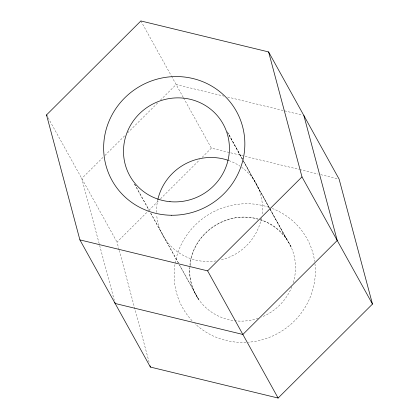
<?xml version="1.0" encoding="UTF-8"?>
<svg xmlns="http://www.w3.org/2000/svg" width="419" height="419" viewBox="0 0 419 419"><rect width="100%" height="100%" fill="white"/><g stroke="black" fill="none" stroke-linecap="round" stroke-linejoin="round"><path stroke-width="0.31" stroke-dasharray="2.1 1.57" d="M190.017 266.463C188.629 278.064 192.358 289.833 198.695 299.501L179.562 265.122M190.085 265.835C191.928 233.734 227.407 209.689 257.952 219.205M103.053 157.324L81.773 178.515L99.471 244.78M104.902 155.48L125.25 135.211M127.565 132.912L158.094 102.508M160.404 100.204L176.132 84.544L223.788 96.103M119.043 249.682L117.021 242.109L148.478 210.783M148.939 210.322L160.037 199.266M160.503 198.805L199.816 159.649M202.131 157.345L211.38 148.132L299.072 169.407M227.601 97.025L301.952 115.063M299.705 169.559L318.136 174.032M320.676 174.644L337.834 178.808M260.346 219.902C274.105 223.866 285.355 234.54 291.299 247.44L243.544 161.294M134.42 184.093L149.059 210.375M150.646 213.229L178.332 262.938M179.604 265.222L198.695 299.501M242.282 159.011L227.737 132.771L242.323 159.131M243.596 161.42L269.909 208.95M270.229 209.526L286.397 238.73L269.663 208.39M140.884 20.95L171.23 75.703M171.549 76.274L183.244 97.376M183.559 97.941L211.38 148.132M134.661 184.114L149.253 210.401M150.788 213.208L178.41 262.949M48.106 117.776L117.021 242.109M227.36 131.686L242.517 159.162M242.831 159.733L269.349 207.819M119.216 250.311L149.379 363.278M99.638 245.414L114.303 300.318M241.538 167.197A53.37 51.6 -29 0 1 261.954 215.183M261.425 218.247A53.37 51.6 -29 0 1 220.384 260.084M216.036 260.917A53.37 51.6 -29 0 1 156.696 214.937M156.565 212.47A53.37 51.6 -29 0 1 157.701 200.141M228.952 160.592A53.37 51.6 -29 0 1 240.014 166.144M260.089 219.561A53.37 51.6 -29 0 1 293.075 283.265M291.896 286.586A53.37 51.6 -29 0 1 261.587 317.099M258.245 318.335A53.37 51.6 -29 0 1 189.666 267.841M189.912 264.855A53.37 51.6 -29 0 1 257.832 218.901M272.24 208.458A71.157 68.795 -29 0 1 314.659 261.451M314.947 263.692A71.157 68.795 -29 0 1 248.284 342.229M245.974 342.37A71.157 68.795 -29 0 1 194.872 323.562M192.096 320.76A71.157 68.795 -29 0 1 186.324 235.797A71.157 68.795 -29 0 1 269.014 207.3"/><path stroke-width="0.63" d="M46.525 114.926L140.884 20.95L268.605 51.935L339.107 179.117L372.475 304.074L278.116 398.05L150.395 367.065L79.893 239.883L46.525 114.926L47.158 116.063M79.893 239.883L207.62 270.868L301.979 176.891L268.605 51.935M301.979 176.891L372.475 304.074M207.62 270.868L278.116 398.05M303.859 115.524L337.227 240.485L242.868 334.456L115.141 303.476L114.806 302.214M150.054 365.803L150.395 367.065M157.837 199.533A53.37 51.6 -29 0 1 228.365 160.383M169.988 201.675A53.37 51.6 -29 0 0 225.207 128.204A53.37 51.6 -29 0 0 134.164 119.771A53.37 51.6 -29 0 0 169.988 201.675M171.423 215.256A71.157 68.795 -29 0 0 236.756 111.915A71.157 68.795 -29 0 0 114.56 110.548A71.157 68.795 -29 0 0 171.423 215.256"/></g></svg>
